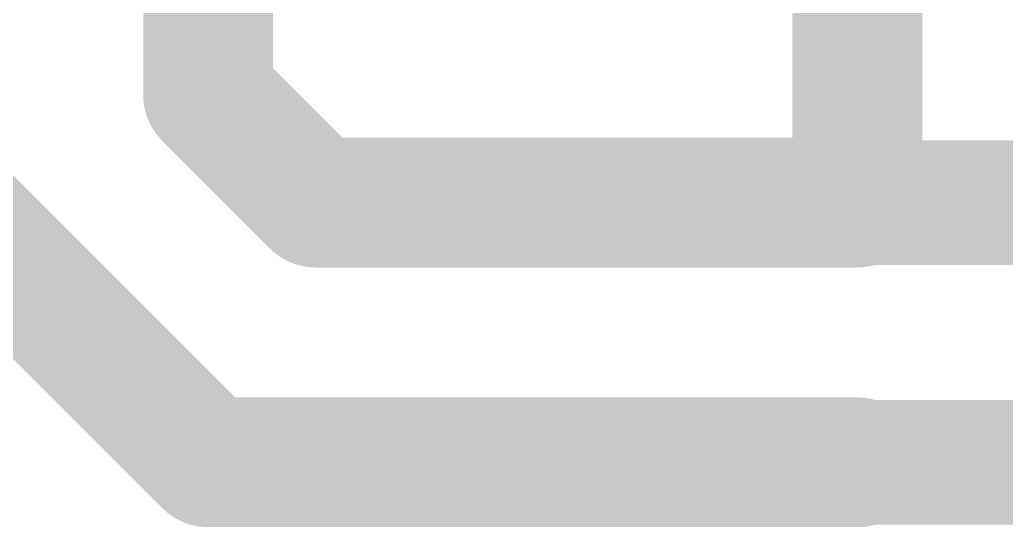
# Model space of a CAD drawing. Header units: inches. Extents: x 1.1 to 79.5, y 1.1 to 66.4.
# Drawn here: x 52.137 to 54.05, y 34.875 to 35.852 of the extents above; entities that cross this region are included whole.
import ezdxf

# ---------------------------------------------------------------- set-up
doc = ezdxf.new("R2010")
doc.units = ezdxf.units.IN
doc.layers.add('Top Layer', color=1, linetype='Continuous')

# ---------------------------------------------------------------- blocks, each defined once
blk = doc.blocks.new('VSON10_35')
at = {"layer": 'Top Layer'}
for points in [[(-1.7, 1.12), (-1.1, 1.12), (-1.1, 0.88), (-1.7, 0.88)], [(-1.7, 0.62), (-1.1, 0.62), (-1.1, 0.38), (-1.7, 0.38)]]:
    blk.add_hatch(color=1, dxfattribs=at).paths.add_polyline_path(points)

msp = doc.modelspace()

# ---------------------------------------------------------------- linework, layer by layer
at = {"layer": 'Top Layer', "const_width": 0.25}
for points in [[(52.5, 35.7071), (52.5, 37.5)], [(53.75, 35.5), (53.75, 36.2)], [(52.5, 35.7071), (52.7071, 35.5)], [(52, 35.5), (52.5, 35)], [(52.7071, 35.5), (53.75, 35.5)], [(52.5, 35), (53.75, 35)]]:
    msp.add_lwpolyline(points, dxfattribs=at)
at = {"layer": 'Top Layer', "const_width": 0.125}
for points in [[(52.4375, 35.7071, 1), (52.5625, 35.7071, 1)], [(52.4375, 35.7071, 1), (52.5625, 35.7071, 1)], [(52.6446, 35.5, 1), (52.7696, 35.5, 1)], [(52.6446, 35.5, 1), (52.7696, 35.5, 1)], [(53.6875, 35.5, 1), (53.8125, 35.5, 1)], [(53.6875, 35.5, 1), (53.8125, 35.5, 1)], [(52.4375, 35, 1), (52.5625, 35, 1)], [(52.4375, 35, 1), (52.5625, 35, 1)], [(53.6875, 35, 1), (53.8125, 35, 1)]]:
    msp.add_lwpolyline(points, format="xyb", close=True, dxfattribs=at)

# ---------------------------------------------------------------- block references
msp.add_blockref('VSON10_35', (55.15, 34.5))

doc.saveas('drawing.dxf')
